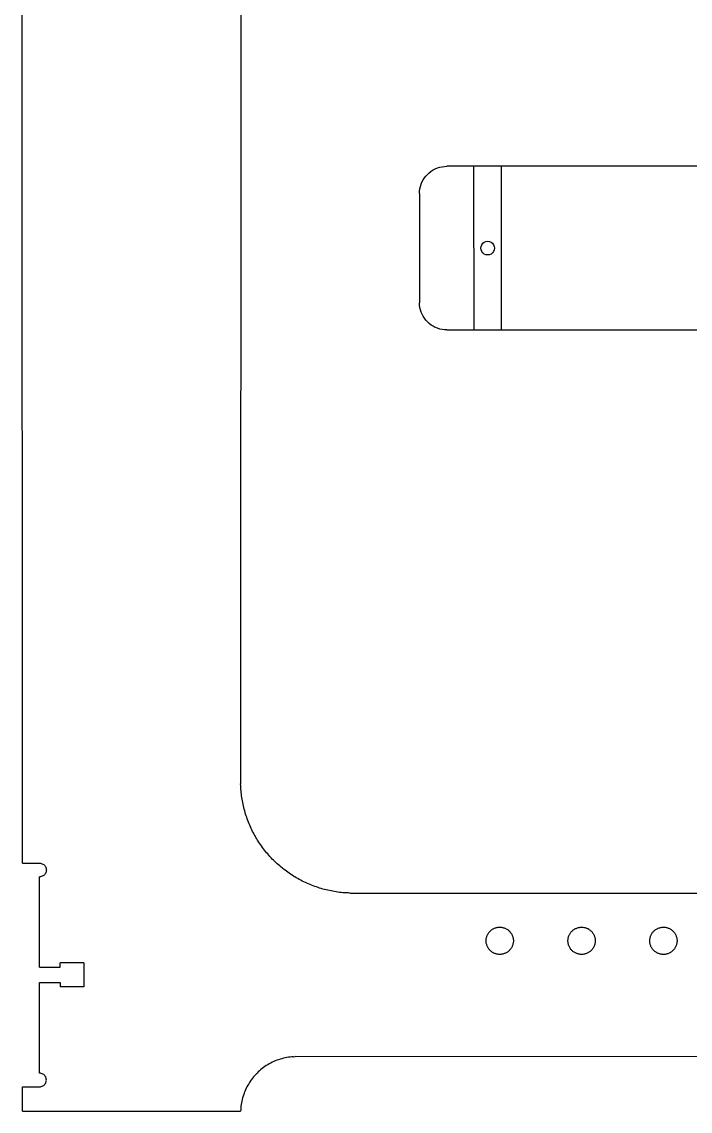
# Model space of a CAD drawing. Extents: x -89 to 89, y -45 to 45.
# Drawn here: x 11.6 to 23.85, y -44.81 to -24.83 of the extents above; entities that cross this region are included whole.
import ezdxf

# ---------------------------------------------------------------- set-up
doc = ezdxf.new("R2010")
doc.units = 0
doc.header["$MEASUREMENT"] = 0
doc.layers.get('0').update_dxf_attribs({"linetype": 'CONTINUOUS'})

msp = doc.modelspace()

# ---------------------------------------------------------------- linework, layer by layer
for p, q in [((15.612, -6.81), (15.609, -38.81)), ((11.61, -40.263), (11.598, -8.608)), ((19.101, -27.576), (19.138, -27.552)), ((19.138, -27.552), (19.176, -27.532)), ((19.176, -27.532), (19.217, -27.515)), ((19.217, -27.515), (19.258, -27.502)), ((19.258, -27.502), (19.301, -27.493)), ((19.301, -27.493), (19.344, -27.487)), ((19.344, -27.487), (19.388, -27.485)), ((19.887, -27.485), (19.388, -27.485)), ((19.888, -30.485), (19.887, -27.485)), ((20.387, -27.485), (19.887, -27.485)), ((28.387, -27.481), (20.387, -27.485)), ((20.387, -27.485), (20.388, -30.485)), ((18.934, -27.774), (18.955, -27.735)), ((18.955, -27.735), (18.978, -27.698)), ((18.978, -27.698), (19.005, -27.664)), ((19.005, -27.664), (19.034, -27.632)), ((19.034, -27.632), (19.066, -27.602)), ((19.066, -27.602), (19.101, -27.576)), ((18.888, -27.985), (18.89, -27.942)), ((18.89, -27.942), (18.895, -27.898)), ((18.895, -27.898), (18.905, -27.856)), ((18.905, -27.856), (18.918, -27.814)), ((18.918, -27.814), (18.934, -27.774)), ((18.888, -27.985), (18.889, -29.985)), ((20.012, -28.985), (20.017, -28.952)), ((20.017, -28.952), (20.029, -28.922)), ((20.029, -28.922), (20.049, -28.896)), ((20.049, -28.896), (20.075, -28.877)), ((20.075, -28.877), (20.105, -28.864)), ((20.105, -28.864), (20.137, -28.86)), ((20.137, -28.86), (20.17, -28.864)), ((20.17, -28.864), (20.2, -28.876)), ((20.2, -28.876), (20.226, -28.896)), ((20.226, -28.896), (20.246, -28.922)), ((20.246, -28.922), (20.258, -28.952)), ((20.258, -28.952), (20.262, -28.985)), ((20.017, -29.017), (20.012, -28.985)), ((20.029, -29.047), (20.017, -29.017)), ((20.049, -29.073), (20.029, -29.047)), ((20.075, -29.093), (20.049, -29.073)), ((20.105, -29.106), (20.075, -29.093)), ((20.137, -29.11), (20.105, -29.106)), ((20.17, -29.105), (20.137, -29.11)), ((20.2, -29.093), (20.17, -29.105)), ((20.226, -29.073), (20.2, -29.093)), ((20.246, -29.047), (20.226, -29.073)), ((20.258, -29.017), (20.246, -29.047)), ((20.262, -28.985), (20.258, -29.017)), ((18.891, -30.029), (18.889, -29.985)), ((18.896, -30.072), (18.891, -30.029)), ((18.906, -30.115), (18.896, -30.072)), ((18.919, -30.156), (18.906, -30.115)), ((18.936, -30.197), (18.919, -30.156)), ((18.956, -30.235), (18.936, -30.197)), ((18.979, -30.272), (18.956, -30.235)), ((19.006, -30.307), (18.979, -30.272)), ((19.035, -30.339), (19.006, -30.307)), ((19.067, -30.368), (19.035, -30.339)), ((19.102, -30.395), (19.067, -30.368)), ((19.139, -30.418), (19.102, -30.395)), ((19.178, -30.438), (19.139, -30.418)), ((19.218, -30.455), (19.178, -30.438)), ((19.259, -30.468), (19.218, -30.455)), ((19.302, -30.478), (19.259, -30.468)), ((19.345, -30.483), (19.302, -30.478)), ((19.389, -30.485), (19.345, -30.483)), ((19.389, -30.485), (19.888, -30.485)), ((19.888, -30.485), (20.388, -30.485)), ((20.388, -30.485), (28.388, -30.481)), ((15.611, -38.841), (15.609, -38.81)), ((15.612, -38.872), (15.611, -38.841)), ((15.614, -38.904), (15.612, -38.872)), ((15.617, -38.935), (15.614, -38.904)), ((15.62, -38.966), (15.617, -38.935)), ((15.623, -38.997), (15.62, -38.966)), ((15.627, -39.028), (15.623, -38.997)), ((15.632, -39.058), (15.627, -39.028)), ((15.636, -39.089), (15.632, -39.058)), ((15.642, -39.12), (15.636, -39.089)), ((15.648, -39.151), (15.642, -39.12)), ((15.654, -39.181), (15.648, -39.151)), ((15.661, -39.212), (15.654, -39.181)), ((15.668, -39.242), (15.661, -39.212)), ((15.675, -39.272), (15.668, -39.242)), ((15.684, -39.302), (15.675, -39.272)), ((15.692, -39.332), (15.684, -39.302)), ((15.701, -39.362), (15.692, -39.332)), ((15.711, -39.392), (15.701, -39.362)), ((15.72, -39.421), (15.711, -39.392)), ((15.731, -39.451), (15.72, -39.421)), ((15.742, -39.48), (15.731, -39.451)), ((15.753, -39.509), (15.742, -39.48)), ((15.765, -39.538), (15.753, -39.509)), ((15.777, -39.567), (15.765, -39.538)), ((15.789, -39.595), (15.777, -39.567)), ((15.802, -39.624), (15.789, -39.595)), ((15.816, -39.652), (15.802, -39.624)), ((15.829, -39.68), (15.816, -39.652)), ((15.844, -39.707), (15.829, -39.68)), ((15.858, -39.735), (15.844, -39.707)), ((15.873, -39.762), (15.858, -39.735)), ((15.889, -39.789), (15.873, -39.762)), ((15.905, -39.816), (15.889, -39.789)), ((15.921, -39.843), (15.905, -39.816)), ((15.938, -39.869), (15.921, -39.843)), ((15.955, -39.895), (15.938, -39.869)), ((15.973, -39.921), (15.955, -39.895)), ((15.99, -39.946), (15.973, -39.921)), ((16.009, -39.972), (15.99, -39.946)), ((16.027, -39.997), (16.009, -39.972)), ((16.046, -40.021), (16.027, -39.997)), ((16.066, -40.046), (16.046, -40.021)), ((16.086, -40.07), (16.066, -40.046)), ((16.106, -40.094), (16.086, -40.07)), ((16.126, -40.117), (16.106, -40.094)), ((16.147, -40.14), (16.126, -40.117)), ((16.168, -40.163), (16.147, -40.14)), ((11.61, -40.263), (11.923, -40.263)), ((11.923, -40.263), (11.939, -40.264)), ((11.939, -40.264), (11.955, -40.267)), ((11.955, -40.267), (11.971, -40.272)), ((11.971, -40.272), (11.985, -40.28)), ((11.985, -40.28), (11.999, -40.289)), ((11.999, -40.289), (12.011, -40.299)), ((12.011, -40.299), (12.022, -40.312)), ((12.022, -40.312), (12.031, -40.325)), ((12.031, -40.325), (12.038, -40.34)), ((12.038, -40.34), (12.044, -40.355)), ((16.19, -40.186), (16.168, -40.163)), ((16.212, -40.208), (16.19, -40.186)), ((16.234, -40.23), (16.212, -40.208)), ((16.256, -40.251), (16.234, -40.23)), ((16.279, -40.273), (16.256, -40.251)), ((16.302, -40.293), (16.279, -40.273)), ((16.326, -40.314), (16.302, -40.293)), ((16.35, -40.334), (16.326, -40.314)), ((16.374, -40.354), (16.35, -40.334)), ((11.939, -40.512), (11.923, -40.513)), ((11.923, -42.172), (11.923, -40.513)), ((11.955, -40.509), (11.939, -40.512)), ((11.971, -40.503), (11.955, -40.509)), ((11.985, -40.496), (11.971, -40.503)), ((11.999, -40.487), (11.985, -40.496)), ((12.011, -40.476), (11.999, -40.487)), ((12.022, -40.464), (12.011, -40.476)), ((12.031, -40.45), (12.022, -40.464)), ((12.038, -40.436), (12.031, -40.45)), ((12.044, -40.42), (12.038, -40.436)), ((12.044, -40.355), (12.047, -40.372)), ((12.047, -40.404), (12.044, -40.42)), ((12.047, -40.372), (12.048, -40.388)), ((12.048, -40.388), (12.047, -40.404)), ((16.398, -40.373), (16.374, -40.354)), ((16.423, -40.392), (16.398, -40.373)), ((16.448, -40.411), (16.423, -40.392)), ((16.473, -40.429), (16.448, -40.411)), ((16.499, -40.447), (16.473, -40.429)), ((16.524, -40.465), (16.499, -40.447)), ((16.551, -40.482), (16.524, -40.465)), ((16.577, -40.498), (16.551, -40.482)), ((16.603, -40.515), (16.577, -40.498)), ((16.63, -40.531), (16.603, -40.515)), ((16.657, -40.546), (16.63, -40.531)), ((16.685, -40.561), (16.657, -40.546)), ((16.712, -40.576), (16.685, -40.561)), ((16.74, -40.59), (16.712, -40.576)), ((16.768, -40.604), (16.74, -40.59)), ((16.796, -40.617), (16.768, -40.604)), ((16.824, -40.63), (16.796, -40.617)), ((16.853, -40.643), (16.824, -40.63)), ((16.882, -40.655), (16.853, -40.643)), ((16.91, -40.667), (16.882, -40.655)), ((16.939, -40.678), (16.91, -40.667)), ((16.969, -40.689), (16.939, -40.678)), ((16.998, -40.699), (16.969, -40.689)), ((17.028, -40.709), (16.998, -40.699)), ((17.057, -40.719), (17.028, -40.709)), ((17.087, -40.728), (17.057, -40.719)), ((17.117, -40.736), (17.087, -40.728)), ((17.147, -40.744), (17.117, -40.736)), ((17.178, -40.752), (17.147, -40.744)), ((17.208, -40.759), (17.178, -40.752)), ((17.238, -40.766), (17.208, -40.759)), ((17.269, -40.772), (17.238, -40.766)), ((17.3, -40.778), (17.269, -40.772)), ((17.33, -40.783), (17.3, -40.778)), ((17.361, -40.788), (17.33, -40.783)), ((17.392, -40.793), (17.361, -40.788)), ((17.423, -40.797), (17.392, -40.793)), ((17.454, -40.8), (17.423, -40.797)), ((17.485, -40.803), (17.454, -40.8)), ((17.516, -40.806), (17.485, -40.803)), ((17.547, -40.808), (17.516, -40.806)), ((17.578, -40.809), (17.547, -40.808)), ((17.609, -40.81), (17.578, -40.809)), ((17.609, -40.81), (35.36, -40.812)), ((20.146, -41.555), (20.153, -41.544)), ((20.153, -41.544), (20.161, -41.533)), ((20.161, -41.533), (20.169, -41.523)), ((20.169, -41.523), (20.178, -41.513)), ((20.178, -41.513), (20.187, -41.504)), ((20.187, -41.504), (20.197, -41.495)), ((20.197, -41.495), (20.207, -41.487)), ((20.207, -41.487), (20.218, -41.479)), ((20.218, -41.479), (20.229, -41.472)), ((20.229, -41.472), (20.24, -41.466)), ((20.24, -41.466), (20.252, -41.46)), ((20.252, -41.46), (20.264, -41.455)), ((20.264, -41.455), (20.276, -41.45)), ((20.276, -41.45), (20.288, -41.446)), ((20.288, -41.446), (20.301, -41.442)), ((20.301, -41.442), (20.314, -41.44)), ((20.314, -41.44), (20.327, -41.438)), ((20.327, -41.438), (20.34, -41.436)), ((20.34, -41.436), (20.353, -41.436)), ((20.353, -41.436), (20.366, -41.436)), ((20.366, -41.436), (20.379, -41.436)), ((20.379, -41.436), (20.392, -41.438)), ((20.392, -41.438), (20.405, -41.44)), ((20.405, -41.44), (20.418, -41.442)), ((20.418, -41.442), (20.43, -41.446)), ((20.43, -41.446), (20.443, -41.45)), ((20.443, -41.45), (20.455, -41.455)), ((20.455, -41.455), (20.467, -41.46)), ((20.467, -41.46), (20.479, -41.466)), ((20.479, -41.466), (20.49, -41.472)), ((20.49, -41.472), (20.501, -41.479)), ((20.501, -41.479), (20.511, -41.487)), ((20.511, -41.487), (20.522, -41.495)), ((20.522, -41.495), (20.531, -41.504)), ((20.531, -41.504), (20.541, -41.513)), ((20.541, -41.513), (20.549, -41.523)), ((20.549, -41.523), (20.558, -41.533)), ((20.558, -41.533), (20.565, -41.544)), ((20.565, -41.544), (20.572, -41.555)), ((21.65, -41.549), (21.657, -41.539)), ((21.657, -41.539), (21.665, -41.528)), ((21.665, -41.528), (21.673, -41.518)), ((21.673, -41.518), (21.682, -41.509)), ((21.682, -41.509), (21.692, -41.5)), ((21.692, -41.5), (21.702, -41.491)), ((21.702, -41.491), (21.712, -41.483)), ((21.712, -41.483), (21.723, -41.476)), ((21.723, -41.476), (21.734, -41.469)), ((21.734, -41.469), (21.746, -41.463)), ((21.746, -41.463), (21.758, -41.457)), ((21.758, -41.457), (21.77, -41.452)), ((21.77, -41.452), (21.782, -41.448)), ((21.782, -41.448), (21.795, -41.444)), ((21.795, -41.444), (21.807, -41.441)), ((21.807, -41.441), (21.82, -41.439)), ((21.82, -41.439), (21.833, -41.437)), ((21.833, -41.437), (21.846, -41.436)), ((21.846, -41.436), (21.859, -41.436)), ((21.859, -41.436), (21.872, -41.436)), ((21.872, -41.436), (21.885, -41.437)), ((21.885, -41.437), (21.898, -41.439)), ((21.898, -41.439), (21.911, -41.441)), ((21.911, -41.441), (21.924, -41.444)), ((21.924, -41.444), (21.937, -41.448)), ((21.937, -41.448), (21.949, -41.452)), ((21.949, -41.452), (21.961, -41.457)), ((21.961, -41.457), (21.973, -41.463)), ((21.973, -41.463), (21.984, -41.469)), ((21.984, -41.469), (21.995, -41.476)), ((21.995, -41.476), (22.006, -41.483)), ((22.006, -41.483), (22.017, -41.491)), ((22.017, -41.491), (22.027, -41.5)), ((22.027, -41.5), (22.036, -41.509)), ((22.036, -41.509), (22.045, -41.518)), ((22.045, -41.518), (22.054, -41.528)), ((22.054, -41.528), (22.062, -41.539)), ((22.062, -41.539), (22.069, -41.549)), ((23.148, -41.553), (23.155, -41.542)), ((23.155, -41.542), (23.163, -41.531)), ((23.163, -41.531), (23.171, -41.521)), ((23.171, -41.521), (23.18, -41.511)), ((23.18, -41.511), (23.189, -41.502)), ((23.189, -41.502), (23.199, -41.494)), ((23.199, -41.494), (23.209, -41.486)), ((23.209, -41.486), (23.22, -41.478)), ((23.22, -41.478), (23.231, -41.471)), ((23.231, -41.471), (23.243, -41.465)), ((23.243, -41.465), (23.254, -41.459)), ((23.254, -41.459), (23.266, -41.454)), ((23.266, -41.454), (23.279, -41.449)), ((23.279, -41.449), (23.291, -41.445)), ((23.291, -41.445), (23.304, -41.442)), ((23.304, -41.442), (23.317, -41.439)), ((23.317, -41.439), (23.33, -41.437)), ((23.33, -41.437), (23.343, -41.436)), ((23.343, -41.436), (23.356, -41.436)), ((23.356, -41.436), (23.369, -41.436)), ((23.369, -41.436), (23.382, -41.437)), ((23.382, -41.437), (23.395, -41.438)), ((23.395, -41.438), (23.408, -41.44)), ((23.408, -41.44), (23.421, -41.443)), ((23.421, -41.443), (23.433, -41.447)), ((23.433, -41.447), (23.446, -41.451)), ((23.446, -41.451), (23.458, -41.456)), ((23.458, -41.456), (23.47, -41.461)), ((23.47, -41.461), (23.481, -41.467)), ((23.481, -41.467), (23.492, -41.474)), ((23.492, -41.474), (23.503, -41.481)), ((23.503, -41.481), (23.514, -41.489)), ((23.514, -41.489), (23.524, -41.498)), ((23.524, -41.498), (23.533, -41.506)), ((23.533, -41.506), (23.543, -41.516)), ((23.543, -41.516), (23.551, -41.526)), ((23.551, -41.526), (23.559, -41.536)), ((23.559, -41.536), (23.567, -41.547)), ((23.567, -41.547), (23.574, -41.558)), ((20.109, -41.679), (20.11, -41.666)), ((20.109, -41.692), (20.109, -41.679)), ((20.11, -41.705), (20.109, -41.692)), ((20.11, -41.666), (20.111, -41.653)), ((20.111, -41.718), (20.11, -41.705)), ((20.111, -41.653), (20.113, -41.64)), ((20.113, -41.731), (20.111, -41.718)), ((20.113, -41.64), (20.116, -41.627)), ((20.116, -41.744), (20.113, -41.731)), ((20.116, -41.627), (20.12, -41.614)), ((20.12, -41.756), (20.116, -41.744)), ((20.12, -41.614), (20.124, -41.602)), ((20.124, -41.602), (20.128, -41.59)), ((20.128, -41.59), (20.134, -41.578)), ((20.134, -41.578), (20.14, -41.566)), ((20.14, -41.566), (20.146, -41.555)), ((20.572, -41.555), (20.579, -41.566)), ((20.579, -41.566), (20.585, -41.578)), ((20.585, -41.578), (20.59, -41.59)), ((20.59, -41.59), (20.595, -41.602)), ((20.595, -41.602), (20.599, -41.615)), ((20.599, -41.615), (20.602, -41.627)), ((20.602, -41.744), (20.599, -41.757)), ((20.602, -41.627), (20.605, -41.64)), ((20.605, -41.731), (20.602, -41.744)), ((20.605, -41.64), (20.607, -41.653)), ((20.607, -41.718), (20.605, -41.731)), ((20.607, -41.653), (20.609, -41.666)), ((20.609, -41.705), (20.607, -41.718)), ((20.609, -41.666), (20.609, -41.679)), ((20.609, -41.679), (20.609, -41.692)), ((20.609, -41.692), (20.609, -41.705)), ((21.609, -41.686), (21.61, -41.673)), ((21.61, -41.699), (21.609, -41.686)), ((21.61, -41.673), (21.611, -41.659)), ((21.611, -41.712), (21.61, -41.699)), ((21.611, -41.659), (21.612, -41.646)), ((21.612, -41.725), (21.611, -41.712)), ((21.612, -41.646), (21.615, -41.634)), ((21.615, -41.738), (21.612, -41.725)), ((21.615, -41.634), (21.618, -41.621)), ((21.618, -41.75), (21.615, -41.738)), ((21.618, -41.621), (21.622, -41.608)), ((21.622, -41.608), (21.626, -41.596)), ((21.626, -41.596), (21.631, -41.584)), ((21.631, -41.584), (21.637, -41.572)), ((21.637, -41.572), (21.643, -41.561)), ((21.643, -41.561), (21.65, -41.549)), ((22.069, -41.549), (22.076, -41.561)), ((22.076, -41.561), (22.082, -41.572)), ((22.082, -41.572), (22.088, -41.584)), ((22.088, -41.584), (22.093, -41.596)), ((22.093, -41.596), (22.097, -41.608)), ((22.097, -41.608), (22.101, -41.621)), ((22.101, -41.621), (22.104, -41.634)), ((22.104, -41.738), (22.101, -41.75)), ((22.104, -41.634), (22.106, -41.646)), ((22.106, -41.725), (22.104, -41.738)), ((22.106, -41.646), (22.108, -41.659)), ((22.108, -41.712), (22.106, -41.725)), ((22.108, -41.659), (22.109, -41.673)), ((22.109, -41.699), (22.108, -41.712)), ((22.109, -41.673), (22.109, -41.686)), ((22.109, -41.686), (22.109, -41.699)), ((23.109, -41.676), (23.11, -41.663)), ((23.109, -41.689), (23.109, -41.676)), ((23.11, -41.702), (23.109, -41.689)), ((23.11, -41.663), (23.112, -41.65)), ((23.111, -41.715), (23.11, -41.702)), ((23.113, -41.728), (23.111, -41.715)), ((23.112, -41.65), (23.114, -41.637)), ((23.116, -41.741), (23.113, -41.728)), ((23.114, -41.637), (23.117, -41.624)), ((23.119, -41.754), (23.116, -41.741)), ((23.117, -41.624), (23.12, -41.612)), ((23.12, -41.612), (23.125, -41.599)), ((23.125, -41.599), (23.129, -41.587)), ((23.129, -41.587), (23.135, -41.575)), ((23.135, -41.575), (23.141, -41.564)), ((23.141, -41.564), (23.148, -41.553)), ((23.574, -41.558), (23.58, -41.569)), ((23.58, -41.569), (23.586, -41.581)), ((23.586, -41.581), (23.591, -41.593)), ((23.591, -41.593), (23.596, -41.605)), ((23.596, -41.605), (23.6, -41.618)), ((23.602, -41.747), (23.598, -41.76)), ((23.6, -41.618), (23.603, -41.63)), ((23.605, -41.734), (23.602, -41.747)), ((23.603, -41.63), (23.606, -41.643)), ((23.607, -41.721), (23.605, -41.734)), ((23.606, -41.643), (23.608, -41.656)), ((23.608, -41.708), (23.607, -41.721)), ((23.608, -41.656), (23.609, -41.669)), ((23.609, -41.695), (23.608, -41.708)), ((23.609, -41.669), (23.609, -41.682)), ((23.609, -41.682), (23.609, -41.695)), ((20.124, -41.769), (20.12, -41.756)), ((20.128, -41.781), (20.124, -41.769)), ((20.134, -41.793), (20.128, -41.781)), ((20.14, -41.805), (20.134, -41.793)), ((20.146, -41.816), (20.14, -41.805)), ((20.153, -41.827), (20.146, -41.816)), ((20.161, -41.838), (20.153, -41.827)), ((20.169, -41.848), (20.161, -41.838)), ((20.178, -41.858), (20.169, -41.848)), ((20.187, -41.867), (20.178, -41.858)), ((20.197, -41.876), (20.187, -41.867)), ((20.207, -41.884), (20.197, -41.876)), ((20.218, -41.892), (20.207, -41.884)), ((20.229, -41.899), (20.218, -41.892)), ((20.24, -41.905), (20.229, -41.899)), ((20.252, -41.911), (20.24, -41.905)), ((20.264, -41.916), (20.252, -41.911)), ((20.276, -41.921), (20.264, -41.916)), ((20.288, -41.925), (20.276, -41.921)), ((20.301, -41.929), (20.288, -41.925)), ((20.314, -41.931), (20.301, -41.929)), ((20.327, -41.933), (20.314, -41.931)), ((20.34, -41.935), (20.327, -41.933)), ((20.353, -41.935), (20.34, -41.935)), ((20.366, -41.935), (20.353, -41.935)), ((20.379, -41.935), (20.366, -41.935)), ((20.392, -41.933), (20.379, -41.935)), ((20.405, -41.931), (20.392, -41.933)), ((20.418, -41.929), (20.405, -41.931)), ((20.43, -41.925), (20.418, -41.929)), ((20.443, -41.921), (20.43, -41.925)), ((20.455, -41.916), (20.443, -41.921)), ((20.467, -41.911), (20.455, -41.916)), ((20.479, -41.905), (20.467, -41.911)), ((20.49, -41.899), (20.479, -41.905)), ((20.501, -41.892), (20.49, -41.899)), ((20.511, -41.884), (20.501, -41.892)), ((20.522, -41.876), (20.511, -41.884)), ((20.531, -41.867), (20.522, -41.876)), ((20.541, -41.858), (20.531, -41.867)), ((20.549, -41.848), (20.541, -41.858)), ((20.558, -41.838), (20.549, -41.848)), ((20.565, -41.827), (20.558, -41.838)), ((20.572, -41.816), (20.565, -41.827)), ((20.579, -41.805), (20.572, -41.816)), ((20.585, -41.793), (20.579, -41.805)), ((20.59, -41.781), (20.585, -41.793)), ((20.595, -41.769), (20.59, -41.781)), ((20.599, -41.757), (20.595, -41.769)), ((21.622, -41.763), (21.618, -41.75)), ((21.626, -41.775), (21.622, -41.763)), ((21.631, -41.787), (21.626, -41.775)), ((21.637, -41.799), (21.631, -41.787)), ((21.643, -41.811), (21.637, -41.799)), ((21.65, -41.822), (21.643, -41.811)), ((21.657, -41.833), (21.65, -41.822)), ((21.665, -41.843), (21.657, -41.833)), ((21.673, -41.853), (21.665, -41.843)), ((21.682, -41.862), (21.673, -41.853)), ((21.692, -41.871), (21.682, -41.862)), ((21.702, -41.88), (21.692, -41.871)), ((21.712, -41.888), (21.702, -41.88)), ((21.723, -41.895), (21.712, -41.888)), ((21.734, -41.902), (21.723, -41.895)), ((21.746, -41.908), (21.734, -41.902)), ((21.758, -41.914), (21.746, -41.908)), ((21.77, -41.919), (21.758, -41.914)), ((21.782, -41.923), (21.77, -41.919)), ((21.795, -41.927), (21.782, -41.923)), ((21.807, -41.93), (21.795, -41.927)), ((21.82, -41.933), (21.807, -41.93)), ((21.833, -41.934), (21.82, -41.933)), ((21.846, -41.935), (21.833, -41.934)), ((21.859, -41.936), (21.846, -41.935)), ((21.872, -41.935), (21.859, -41.936)), ((21.885, -41.934), (21.872, -41.935)), ((21.898, -41.933), (21.885, -41.934)), ((21.911, -41.93), (21.898, -41.933)), ((21.924, -41.927), (21.911, -41.93)), ((21.937, -41.923), (21.924, -41.927)), ((21.949, -41.919), (21.937, -41.923)), ((21.961, -41.914), (21.949, -41.919)), ((21.973, -41.908), (21.961, -41.914)), ((21.984, -41.902), (21.973, -41.908)), ((21.995, -41.895), (21.984, -41.902)), ((22.006, -41.888), (21.995, -41.895)), ((22.017, -41.88), (22.006, -41.888)), ((22.027, -41.871), (22.017, -41.88)), ((22.036, -41.862), (22.027, -41.871)), ((22.045, -41.853), (22.036, -41.862)), ((22.054, -41.843), (22.045, -41.853)), ((22.062, -41.833), (22.054, -41.843)), ((22.069, -41.822), (22.062, -41.833)), ((22.076, -41.811), (22.069, -41.822)), ((22.082, -41.799), (22.076, -41.811)), ((22.088, -41.787), (22.082, -41.799)), ((22.093, -41.775), (22.088, -41.787)), ((22.097, -41.763), (22.093, -41.775)), ((22.101, -41.75), (22.097, -41.763)), ((23.123, -41.766), (23.119, -41.754)), ((23.127, -41.779), (23.123, -41.766)), ((23.132, -41.791), (23.127, -41.779)), ((23.138, -41.802), (23.132, -41.791)), ((23.145, -41.814), (23.138, -41.802)), ((23.152, -41.825), (23.145, -41.814)), ((23.159, -41.836), (23.152, -41.825)), ((23.167, -41.846), (23.159, -41.836)), ((23.176, -41.856), (23.167, -41.846)), ((23.185, -41.865), (23.176, -41.856)), ((23.195, -41.874), (23.185, -41.865)), ((23.205, -41.882), (23.195, -41.874)), ((23.215, -41.89), (23.205, -41.882)), ((23.226, -41.897), (23.215, -41.89)), ((23.237, -41.904), (23.226, -41.897)), ((23.249, -41.91), (23.237, -41.904)), ((23.261, -41.916), (23.249, -41.91)), ((23.273, -41.92), (23.261, -41.916)), ((23.285, -41.925), (23.273, -41.92)), ((23.298, -41.928), (23.285, -41.925)), ((23.311, -41.931), (23.298, -41.928)), ((23.324, -41.933), (23.311, -41.931)), ((23.337, -41.935), (23.324, -41.933)), ((23.35, -41.936), (23.337, -41.935)), ((23.363, -41.936), (23.35, -41.936)), ((23.376, -41.935), (23.363, -41.936)), ((23.389, -41.934), (23.376, -41.935)), ((23.402, -41.932), (23.389, -41.934)), ((23.415, -41.929), (23.402, -41.932)), ((23.427, -41.926), (23.415, -41.929)), ((23.44, -41.922), (23.427, -41.926)), ((23.452, -41.918), (23.44, -41.922)), ((23.464, -41.913), (23.452, -41.918)), ((23.476, -41.907), (23.464, -41.913)), ((23.487, -41.9), (23.476, -41.907)), ((23.498, -41.893), (23.487, -41.9)), ((23.509, -41.886), (23.498, -41.893)), ((23.519, -41.878), (23.509, -41.886)), ((23.529, -41.869), (23.519, -41.878)), ((23.539, -41.86), (23.529, -41.869)), ((23.547, -41.85), (23.539, -41.86)), ((23.556, -41.84), (23.547, -41.85)), ((23.564, -41.83), (23.556, -41.84)), ((23.571, -41.819), (23.564, -41.83)), ((23.578, -41.808), (23.571, -41.819)), ((23.584, -41.796), (23.578, -41.808)), ((23.589, -41.784), (23.584, -41.796)), ((23.594, -41.772), (23.589, -41.784)), ((23.598, -41.76), (23.594, -41.772)), ((12.298, -42.172), (12.298, -42.091)), ((12.735, -42.091), (12.298, -42.091)), ((12.735, -42.091), (12.735, -42.529)), ((11.923, -42.172), (12.298, -42.172)), ((11.923, -42.453), (12.298, -42.453)), ((11.923, -44.113), (11.923, -42.453)), ((12.298, -42.453), (12.298, -42.529)), ((12.735, -42.529), (12.298, -42.529)), ((16.133, -43.942), (16.106, -43.958)), ((16.161, -43.927), (16.133, -43.942)), ((16.188, -43.913), (16.161, -43.927)), ((16.217, -43.9), (16.188, -43.913)), ((16.245, -43.888), (16.217, -43.9)), ((16.274, -43.876), (16.245, -43.888)), ((16.304, -43.866), (16.274, -43.876)), ((16.333, -43.856), (16.304, -43.866)), ((16.363, -43.847), (16.333, -43.856)), ((16.393, -43.839), (16.363, -43.847)), ((16.424, -43.832), (16.393, -43.839)), ((16.454, -43.826), (16.424, -43.832)), ((16.485, -43.821), (16.454, -43.826)), ((16.516, -43.817), (16.485, -43.821)), ((16.547, -43.814), (16.516, -43.817)), ((16.578, -43.812), (16.547, -43.814)), ((16.578, -43.812), (16.609, -43.81)), ((31.608, -43.811), (16.609, -43.81)), ((11.939, -44.114), (11.923, -44.113)), ((11.955, -44.117), (11.939, -44.114)), ((11.971, -44.122), (11.955, -44.117)), ((11.985, -44.13), (11.971, -44.122)), ((11.999, -44.139), (11.985, -44.13)), ((12.011, -44.149), (11.999, -44.139)), ((15.889, -44.134), (15.868, -44.157)), ((15.91, -44.111), (15.889, -44.134)), ((15.933, -44.09), (15.91, -44.111)), ((15.956, -44.069), (15.933, -44.09)), ((15.979, -44.048), (15.956, -44.069)), ((16.004, -44.029), (15.979, -44.048)), ((16.028, -44.01), (16.004, -44.029)), ((16.054, -43.992), (16.028, -44.01)), ((16.08, -43.974), (16.054, -43.992)), ((16.106, -43.958), (16.08, -43.974)), ((11.985, -44.346), (11.999, -44.337)), ((11.999, -44.337), (12.011, -44.326)), ((12.022, -44.162), (12.011, -44.149)), ((12.011, -44.326), (12.022, -44.314)), ((12.031, -44.175), (12.022, -44.162)), ((12.022, -44.314), (12.031, -44.3)), ((12.038, -44.19), (12.031, -44.175)), ((12.031, -44.3), (12.038, -44.286)), ((12.043, -44.205), (12.038, -44.19)), ((12.038, -44.286), (12.043, -44.27)), ((12.047, -44.222), (12.043, -44.205)), ((12.043, -44.27), (12.047, -44.254)), ((12.048, -44.238), (12.047, -44.222)), ((12.047, -44.254), (12.048, -44.238)), ((15.741, -44.334), (15.726, -44.362)), ((15.757, -44.307), (15.741, -44.334)), ((15.773, -44.281), (15.757, -44.307)), ((15.791, -44.255), (15.773, -44.281)), ((15.809, -44.229), (15.791, -44.255)), ((15.828, -44.205), (15.809, -44.229)), ((15.847, -44.18), (15.828, -44.205)), ((15.868, -44.157), (15.847, -44.18)), ((11.61, -44.81), (11.61, -44.363)), ((11.61, -44.363), (11.923, -44.363)), ((11.923, -44.363), (11.939, -44.362)), ((11.939, -44.362), (11.955, -44.359)), ((11.955, -44.359), (11.971, -44.353)), ((11.971, -44.353), (11.985, -44.346)), ((15.655, -44.534), (15.646, -44.564)), ((15.665, -44.505), (15.655, -44.534)), ((15.675, -44.475), (15.665, -44.505)), ((15.687, -44.446), (15.675, -44.475)), ((15.699, -44.418), (15.687, -44.446)), ((15.712, -44.389), (15.699, -44.418)), ((15.726, -44.362), (15.712, -44.389)), ((15.616, -44.717), (15.613, -44.748)), ((15.62, -44.686), (15.616, -44.717)), ((15.625, -44.655), (15.62, -44.686)), ((15.631, -44.625), (15.625, -44.655)), ((15.638, -44.594), (15.631, -44.625)), ((15.646, -44.564), (15.638, -44.594)), ((11.61, -44.81), (15.609, -44.81)), ((15.61, -44.779), (15.609, -44.81)), ((15.613, -44.748), (15.61, -44.779))]:
    msp.add_line(p, q)

doc.saveas('drawing.dxf')
